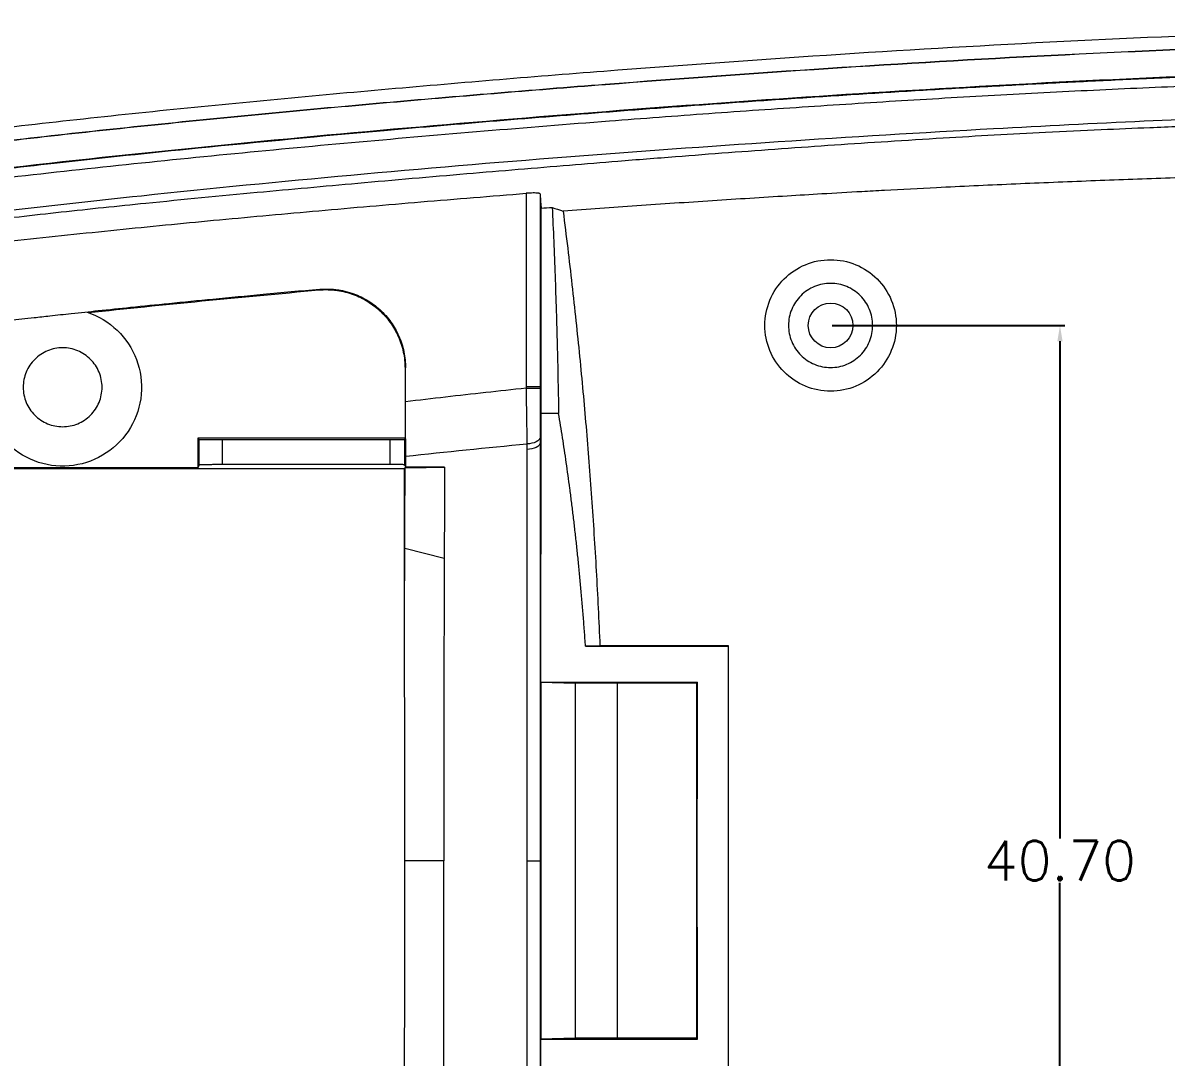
# Model space of a CAD drawing. Header units: inches. Extents: x 1474 to 3696, y 573 to 1061.
# Drawn here: x 2743.56 to 2787.03, y 870.39 to 909.71 of the extents above; entities that cross this region are included whole.
import ezdxf

# ---------------------------------------------------------------- set-up
doc = ezdxf.new("R2010")
doc.units = ezdxf.units.IN
doc.styles.get("Standard").update_dxf_attribs({"font": 'txt', "bigfont": 'gbcbig.shx'})
doc.dimstyles.new('2', dxfattribs={"dimtxt": 1.5, "dimasz": 0.6, "dimexe": 0.18, "dimexo": 0.0625, "dimgap": 0.09, "dimtad": 0, "dimtih": 1, "dimtoh": 1, "dimzin": 0, "dimdsep": 46, "dimtxsty": 'Standard', "dimcen": 0, "dimadec": 0, "dimazin": 2, "dimtfac": 1, "dimtofl": 0, "dimtmove": 0, "dimatfit": 3, "dimfxl": 0, "dimtolj": 1, "dimtzin": 0, "dimarcsym": 0})

# ---------------------------------------------------------------- blocks, each defined once
blk = doc.blocks.new('*D212')
at = {"color": 0, "lineweight": -2, "transparency": 16777216}
for p, q in [((2774.337, 898.204), (2783.177, 898.204)), ((2782.997, 897.604), (2782.997, 878.694)), ((2782.997, 858.104), (2782.997, 877.014)), ((2774.337, 857.504), (2783.177, 857.504))]:
    blk.add_line(p, q, dxfattribs=at)
at = {"color": 0, "transparency": 16777216}
for points in [[(2782.897, 897.604), (2783.097, 897.604), (2782.997, 898.204)], [(2782.897, 858.104), (2783.097, 858.104), (2782.997, 857.504)]]:
    blk.add_solid(points, dxfattribs=at)
at = {"layer": 'Defpoints', "color": 0, "transparency": 16777216}
for p in [(2774.275, 898.204), (2774.275, 857.504), (2782.997, 857.504)]:
    blk.add_point(p, dxfattribs=at)
at = {"color": 0, "transparency": 16777216, "insert": (2782.997, 877.854), "char_height": 1.5, "attachment_point": 5}
blk.add_mtext('\\A1;40.70', dxfattribs=at)

msp = doc.modelspace()

# ---------------------------------------------------------------- linework, layer by layer
at = {"color": 7, "linetype": 'Continuous', "lineweight": 15}
for p, q in [((2762.697, 903.228), (2762.697, 895.874)), ((2763.23, 903.205), (2763.23, 895.874)), ((2763.268, 895.874), (2763.268, 902.663)), ((2754.823, 899.553), (2754.844, 899.575)), ((2758.114, 896.589), (2758.094, 896.567)), ((2758.094, 896.567), (2758.094, 893.916)), ((2758.114, 895.299), (2758.114, 896.589)), ((2762.697, 895.874), (2762.697, 895.819)), ((2763.23, 895.874), (2762.697, 895.874)), ((2763.23, 895.874), (2763.23, 895.818)), ((2763.268, 895.874), (2763.23, 895.874)), ((2763.935, 894.854), (2763.267, 894.854)), ((2750.267, 893.862), (2750.215, 893.914)), ((2750.215, 893.914), (2750.215, 892.793)), ((2750.267, 892.897), (2750.267, 893.862)), ((2751.157, 892.913), (2751.157, 893.854)), ((2757.531, 892.916), (2757.531, 893.854)), ((2758.119, 893.898), (2758.08, 893.859)), ((2758.08, 893.859), (2758.08, 892.906)), ((2758.094, 893.916), (2758.112, 893.898)), ((2763.268, 893.749), (2763.23, 893.749)), ((2750.267, 892.897), (2750.215, 892.793)), ((2758.097, 892.799), (2758.075, 892.754)), ((2758.075, 886.54), (2758.075, 892.754)), ((2759.599, 892.817), (2758.121, 892.819)), ((2758.085, 889.739), (2759.585, 889.36)), ((2765.504, 886.021), (2764.958, 886.004)), ((2764.958, 886.004), (2770.375, 886.004)), ((2770.375, 886.004), (2770.39, 886.019)), ((2763.257, 884.639), (2764.559, 884.607)), ((2763.263, 884.641), (2763.26, 884.639)), ((2763.263, 884.641), (2763.262, 884.643)), ((2763.262, 884.643), (2769.213, 884.643)), ((2769.213, 884.643), (2769.175, 884.604)), ((2766.175, 884.607), (2764.559, 884.607)), ((2764.559, 884.607), (2764.559, 871.101)), ((2766.175, 871.101), (2766.175, 884.607)), ((2769.175, 884.604), (2766.175, 884.604)), ((2769.175, 884.604), (2769.175, 871.104)), ((2759.564, 877.854), (2758.086, 877.854)), ((2762.73, 877.854), (2763.229, 877.854)), ((2763.229, 877.854), (2763.262, 877.854)), ((2770.387, 877.854), (2770.375, 877.854)), ((2764.559, 871.101), (2763.257, 871.07)), ((2763.26, 871.07), (2763.263, 871.067)), ((2763.262, 871.066), (2763.263, 871.067)), ((2763.262, 871.066), (2769.213, 871.066)), ((2766.175, 871.101), (2764.559, 871.101)), ((2769.175, 871.104), (2766.175, 871.104)), ((2769.213, 871.066), (2769.175, 871.104))]:
    msp.add_line(p, q, dxfattribs=at)
at = {"color": 7, "linetype": 'Continuous', "lineweight": 15, "flags": 128}
for points in [[(2763.23, 903.205), (2763.249, 902.934), (2763.268, 902.663)], [(2762.697, 895.819), (2762.798, 895.819), (2762.897, 895.819), (2762.989, 895.818), (2763.07, 895.818), (2763.137, 895.818), (2763.187, 895.818), (2763.218, 895.818), (2763.23, 895.818)], [(2763.23, 893.961), (2763.22, 893.91), (2763.19, 893.862), (2763.144, 893.817), (2763.082, 893.778), (2763.006, 893.746), (2762.92, 893.722), (2762.827, 893.707), (2762.73, 893.702)], [(2763.23, 893.749), (2763.22, 893.699), (2763.19, 893.651), (2763.144, 893.607), (2763.082, 893.568), (2763.006, 893.536), (2762.92, 893.513), (2762.827, 893.498), (2762.73, 893.493)]]:
    msp.add_lwpolyline(points, dxfattribs=at)
at = {"color": 7, "linetype": 'Continuous', "lineweight": 15}
msp.add_circle((2774.275, 898.204), 0.85, dxfattribs=at)
for points, knots in [([(2833.728, 909.345), (2830.888, 909.47), (2828.048, 909.548), (2822.367, 909.653), (2819.527, 909.68), (2813.845, 909.708), (2811.003, 909.708), (2805.319, 909.671), (2802.475, 909.634), (2793.944, 909.458), (2788.272, 909.26), (2776.949, 908.68), (2771.297, 908.303), (2762.836, 907.646), (2760.018, 907.411), (2754.388, 906.91), (2751.575, 906.646), (2745.959, 906.07), (2743.159, 905.758), (2737.576, 905.077), (2734.793, 904.707), (2729.24, 903.918), (2726.469, 903.5), (2720.927, 902.641), (2718.156, 902.202), (2712.62, 901.308), (2709.854, 900.856), (2704.344, 899.88), (2701.599, 899.355), (2698.872, 898.754)], [0, 0, 0, 0, 0.0625, 0.0625, 0.125, 0.125, 0.1875, 0.1875, 0.25, 0.25, 0.375, 0.375, 0.5, 0.5, 0.5625, 0.5625, 0.625, 0.625, 0.6875, 0.6875, 0.75, 0.75, 0.8125, 0.8125, 0.875, 0.875, 0.9375, 0.9375, 1, 1, 1, 1]), ([(2698.978, 898.276), (2701.696, 898.875), (2704.438, 899.4), (2709.945, 900.374), (2712.709, 900.828), (2718.244, 901.721), (2721.014, 902.16), (2726.555, 903.019), (2729.326, 903.436), (2734.878, 904.224), (2737.659, 904.593), (2743.238, 905.275), (2746.035, 905.584), (2751.64, 906.159), (2754.448, 906.425), (2760.073, 906.924), (2762.889, 907.159), (2771.349, 907.816), (2777.003, 908.193), (2788.327, 908.772), (2793.997, 908.97), (2802.508, 909.144), (2805.346, 909.182), (2811.021, 909.218), (2813.858, 909.218), (2819.531, 909.191), (2822.367, 909.164), (2828.038, 909.059), (2830.873, 908.98), (2833.706, 908.856)], [0, 0, 0, 0, 0.0625, 0.0625, 0.125, 0.125, 0.1875, 0.1875, 0.25, 0.25, 0.3125, 0.3125, 0.375, 0.375, 0.4375, 0.4375, 0.5, 0.5, 0.625, 0.625, 0.75, 0.75, 0.8125, 0.8125, 0.875, 0.875, 0.9375, 0.9375, 1, 1, 1, 1]), ([(2698.98, 898.265), (2701.698, 898.865), (2704.44, 899.389), (2709.947, 900.364), (2712.712, 900.818), (2718.247, 901.71), (2721.017, 902.15), (2726.557, 903.008), (2729.328, 903.426), (2734.88, 904.214), (2737.661, 904.583), (2743.24, 905.265), (2746.037, 905.573), (2751.641, 906.149), (2754.45, 906.415), (2760.074, 906.914), (2762.891, 907.149), (2771.351, 907.806), (2777.004, 908.182), (2788.328, 908.761), (2793.998, 908.959), (2802.509, 909.134), (2805.347, 909.172), (2811.021, 909.208), (2813.858, 909.207), (2819.531, 909.18), (2822.367, 909.153), (2828.038, 909.048), (2830.873, 908.97), (2833.706, 908.845)], [0, 0, 0, 0, 0.0625, 0.0625, 0.125, 0.125, 0.1875, 0.1875, 0.25, 0.25, 0.3125, 0.3125, 0.375, 0.375, 0.4375, 0.4375, 0.5, 0.5, 0.625, 0.625, 0.75, 0.75, 0.8125, 0.8125, 0.875, 0.875, 0.9375, 0.9375, 1, 1, 1, 1]), ([(2700.373, 897.534), (2702.981, 898.085), (2705.609, 898.575), (2710.882, 899.492), (2713.528, 899.921), (2718.824, 900.771), (2721.474, 901.193), (2726.775, 902.013), (2729.425, 902.412), (2734.736, 903.166), (2737.398, 903.522), (2742.733, 904.179), (2745.407, 904.478), (2750.766, 905.036), (2753.452, 905.294), (2758.831, 905.781), (2761.524, 906.009), (2769.614, 906.654), (2775.02, 907.027), (2783.141, 907.476), (2785.85, 907.606), (2791.271, 907.823), (2793.983, 907.911), (2799.411, 908.051), (2802.125, 908.101), (2807.553, 908.164), (2810.267, 908.178), (2815.694, 908.177), (2818.407, 908.163), (2823.832, 908.104), (2826.545, 908.058), (2829.257, 907.979)], [0, 0, 0, 0, 0.0625, 0.0625, 0.125, 0.125, 0.1875, 0.1875, 0.25, 0.25, 0.3125, 0.3125, 0.375, 0.375, 0.4375, 0.4375, 0.5, 0.5, 0.625, 0.625, 0.6875, 0.6875, 0.75, 0.75, 0.8125, 0.8125, 0.875, 0.875, 0.9375, 0.9375, 1, 1, 1, 1]), ([(2700.377, 897.512), (2700.779, 897.596), (2701.598, 897.767), (2702.856, 898.018), (2704.168, 898.272), (2705.533, 898.527), (2706.952, 898.784), (2708.425, 899.043), (2709.951, 899.304), (2711.529, 899.568), (2713.158, 899.836), (2714.836, 900.109), (2716.564, 900.386), (2718.339, 900.67), (2720.161, 900.96), (2723.172, 901.434), (2726.755, 901.988), (2730.278, 902.509), (2732.923, 902.887), (2735.127, 903.191), (2737.82, 903.547), (2740.971, 903.944), (2745.208, 904.435), (2750.75, 905.018), (2757.785, 905.676), (2763.748, 906.171), (2768.12, 906.504), (2770.422, 906.671), (2772.787, 906.835), (2775.2, 906.994), (2777.644, 907.145), (2780.093, 907.287), (2782.527, 907.418), (2784.935, 907.537), (2787.334, 907.644), (2789.774, 907.742), (2792.319, 907.832), (2794.998, 907.915), (2797.787, 907.988), (2800.647, 908.049), (2803.557, 908.097), (2806.524, 908.13), (2809.555, 908.151), (2812.658, 908.158), (2815.835, 908.152), (2819.087, 908.133), (2822.412, 908.099), (2825.81, 908.047), (2828.1, 907.987), (2829.256, 907.958)], [0, 0, 0, 0, 0.009613, 0.019627, 0.030044, 0.040868, 0.052103, 0.063747, 0.075795, 0.088241, 0.101077, 0.114297, 0.127893, 0.141857, 0.156186, 0.170875, 0.212899, 0.240686, 0.25391, 0.27517, 0.292502, 0.317147, 0.349056, 0.391575, 0.446448, 0.512676, 0.529908, 0.547698, 0.565962, 0.584605, 0.603496, 0.622432, 0.641181, 0.659681, 0.678008, 0.696511, 0.715936, 0.736676, 0.758242, 0.780199, 0.802523, 0.825263, 0.848514, 0.872331, 0.896727, 0.9217, 0.947242, 0.973342, 1, 1, 1, 1]), ([(2700.383, 897.169), (2700.794, 897.255), (2701.614, 897.426), (2702.847, 897.672), (2704.081, 897.911), (2705.189, 898.117), (2706.547, 898.366), (2708.524, 898.718), (2711.811, 899.274), (2716.43, 900.021), (2721.306, 900.798), (2725.873, 901.506), (2729.737, 902.087), (2733.614, 902.641), (2737.764, 903.198), (2742.191, 903.747), (2746.898, 904.27), (2751.62, 904.75), (2756.356, 905.192), (2761.104, 905.603), (2765.537, 905.961), (2769.647, 906.269), (2773.43, 906.531), (2777.206, 906.772), (2780.975, 906.989), (2784.738, 907.18), (2788.494, 907.345), (2792.244, 907.482), (2795.986, 907.594), (2799.721, 907.683), (2803.448, 907.747), (2807.165, 907.787), (2810.872, 907.806), (2814.569, 907.807), (2818.256, 907.79), (2821.933, 907.755), (2825.599, 907.702), (2828.04, 907.639), (2829.259, 907.608)], [0, 0, 0, 0, 0.0098271, 0.0196431, 0.0294479, 0.0392415, 0.046002, 0.0617342, 0.0861411, 0.1238053, 0.1708362, 0.2011624, 0.2315349, 0.2619545, 0.2924223, 0.3290437, 0.3656982, 0.4023859, 0.4391059, 0.4758572, 0.5126392, 0.5418757, 0.5710403, 0.6001328, 0.629153, 0.6581011, 0.6869805, 0.7157921, 0.7445365, 0.7732125, 0.8018203, 0.8303548, 0.8588146, 0.8871997, 0.9155096, 0.9437449, 0.9719084, 1, 1, 1, 1]), ([(2700.268, 895.917), (2700.8, 896.018), (2701.862, 896.22), (2703.457, 896.519), (2705.048, 896.813), (2706.636, 897.102), (2708.222, 897.387), (2709.804, 897.666), (2711.383, 897.942), (2712.958, 898.212), (2714.53, 898.478), (2716.93, 898.877), (2720.143, 899.397), (2724.153, 900.023), (2728.109, 900.615), (2732.478, 901.242), (2737.31, 901.889), (2742.656, 902.543), (2748.901, 903.239), (2756.098, 903.948), (2764.172, 904.628), (2772.323, 905.212), (2779.65, 905.655), (2786.101, 905.984), (2791.531, 906.214), (2796.383, 906.372), (2800.814, 906.47), (2804.852, 906.523), (2808.96, 906.546), (2812.975, 906.542), (2817.093, 906.516), (2821.032, 906.474), (2825.172, 906.418), (2827.89, 906.376), (2829.387, 906.353)], [0, 0, 0, 0, 0.012673, 0.025309, 0.037907, 0.050465, 0.062982, 0.075461, 0.087901, 0.100305, 0.112672, 0.125003, 0.156913, 0.188375, 0.219401, 0.250004, 0.291074, 0.332746, 0.375002, 0.43668, 0.499994, 0.56203, 0.624993, 0.668958, 0.71063, 0.74999, 0.780556, 0.81248, 0.8428, 0.874975, 0.904789, 0.937487, 0.965557, 1, 1, 1, 1]), ([(2829.32, 906.055), (2829.161, 906.063), (2828.842, 906.08), (2828.358, 906.103), (2827.867, 906.125), (2827.368, 906.145), (2826.862, 906.165), (2826.348, 906.182), (2825.827, 906.199), (2824.832, 906.228), (2823.306, 906.261), (2821.329, 906.287), (2819.266, 906.299), (2817.229, 906.3), (2815.137, 906.293), (2813.031, 906.281), (2810.993, 906.266), (2808.276, 906.238), (2804.897, 906.193), (2800.821, 906.12), (2797.477, 906.049), (2794.809, 905.986), (2792.77, 905.932), (2790.679, 905.87), (2788.579, 905.801), (2786.542, 905.724), (2784.478, 905.636), (2782.505, 905.543), (2780.501, 905.437), (2778.5, 905.321), (2775.801, 905.152), (2773.08, 904.966), (2770.391, 904.768), (2768.317, 904.609), (2766.303, 904.45), (2763.66, 904.235), (2760.363, 903.959), (2756.404, 903.614), (2752.336, 903.243), (2749.114, 902.933), (2746.629, 902.679), (2745.021, 902.507), (2743.417, 902.328), (2741.818, 902.143), (2739.38, 901.849), (2736.191, 901.439), (2732.884, 900.973), (2730.287, 900.589), (2727.648, 900.189), (2724.35, 899.676), (2721.019, 899.149), (2718.367, 898.732), (2716.373, 898.421), (2714.4, 898.115), (2712.398, 897.805), (2710.398, 897.489), (2708.376, 897.158), (2706.391, 896.812), (2704.738, 896.501), (2703.45, 896.244), (2702.474, 896.039), (2701.536, 895.834), (2700.931, 895.693), (2700.632, 895.624)], [0, 0, 0, 0, 0.003754, 0.007552, 0.011394, 0.015283, 0.019219, 0.023204, 0.027238, 0.031324, 0.046273, 0.062508, 0.07689, 0.093778, 0.109441, 0.125102, 0.14231, 0.15641, 0.187717, 0.220164, 0.250325, 0.264772, 0.281642, 0.297304, 0.312963, 0.330042, 0.344266, 0.360552, 0.375548, 0.390535, 0.406796, 0.438007, 0.453605, 0.469201, 0.486171, 0.500388, 0.530647, 0.562763, 0.59233, 0.625138, 0.637643, 0.650132, 0.662608, 0.675065, 0.687496, 0.719693, 0.749929, 0.765562, 0.781198, 0.812467, 0.843715, 0.859943, 0.874941, 0.890555, 0.906173, 0.92179, 0.937402, 0.953646, 0.968676, 0.976846, 0.98478, 0.992493, 1, 1, 1, 1]), ([(2809.569, 904.152), (2809.124, 904.152), (2808.178, 904.153), (2806.757, 904.151), (2805.308, 904.144), (2804.07, 904.137), (2802.977, 904.13), (2801.895, 904.119), (2800.291, 904.102), (2797.119, 904.057), (2793.464, 903.985), (2789.673, 903.885), (2786.83, 903.796), (2783.988, 903.692), (2781.146, 903.574), (2778.591, 903.453), (2776.697, 903.357), (2775.244, 903.276), (2774.011, 903.207), (2772.117, 903.093), (2769.769, 902.944), (2766.929, 902.753), (2765.037, 902.614), (2764.105, 902.546)], [0, 0, 0, 0, 0.029355, 0.062515, 0.093784, 0.125024, 0.144222, 0.165846, 0.196461, 0.250038, 0.375048, 0.437553, 0.500058, 0.562558, 0.625046, 0.687521, 0.731094, 0.749989, 0.783373, 0.812462, 0.87495, 0.938358, 1, 1, 1, 1]), ([(2701.936, 895.221), (2702.315, 895.297), (2703.049, 895.444), (2704.116, 895.649), (2705.111, 895.836), (2706.031, 896.004), (2706.871, 896.155), (2707.631, 896.288), (2708.306, 896.406), (2708.896, 896.507), (2710.606, 896.797), (2713.285, 897.234), (2717.076, 897.834), (2720.765, 898.405), (2724.553, 898.978), (2728.331, 899.531), (2732.129, 900.062), (2735.933, 900.564), (2739.762, 901.035), (2743.577, 901.469), (2747.345, 901.866), (2751.077, 902.229), (2754.851, 902.573), (2758.734, 902.909), (2761.364, 903.121), (2762.697, 903.228)], [0, 0, 0, 0, 0.019053, 0.0369276, 0.0535681, 0.0689243, 0.0829505, 0.0956061, 0.1068551, 0.1166667, 0.1250142, 0.192115, 0.2499755, 0.3132138, 0.3749675, 0.4374722, 0.4999741, 0.5624711, 0.6249678, 0.6884599, 0.7499679, 0.8099173, 0.8714387, 0.9348089, 1, 1, 1, 1]), ([(2763.23, 903.205), (2763.228, 903.208), (2763.226, 903.213), (2763.209, 903.221), (2763.185, 903.227), (2763.152, 903.232), (2763.114, 903.236), (2763.055, 903.239), (2762.964, 903.241), (2762.834, 903.237), (2762.743, 903.231), (2762.697, 903.228)], [0, 0, 0, 0, 0.090749, 0.178566, 0.263466, 0.345466, 0.424586, 0.500847, 0.664391, 0.8307, 1, 1, 1, 1]), ([(2763.689, 902.692), (2763.709, 902.263), (2763.749, 901.398), (2763.8, 900.092), (2763.85, 898.586), (2763.897, 896.838), (2763.922, 895.532), (2763.935, 894.854)], [0, 0, 0, 0, 0.1645, 0.331164, 0.499999, 0.740861, 1, 1, 1, 1]), ([(2764.105, 902.546), (2764.163, 902.078), (2764.28, 901.148), (2764.442, 899.759), (2764.593, 898.385), (2764.732, 897.028), (2764.86, 895.689), (2764.978, 894.354), (2765.087, 893.01), (2765.188, 891.646), (2765.281, 890.265), (2765.365, 888.867), (2765.441, 887.451), (2765.483, 886.499), (2765.504, 886.021)], [0, 0, 0, 0, 0.086171, 0.171445, 0.255618, 0.338503, 0.42001, 0.50022, 0.581716, 0.663917, 0.746832, 0.830464, 0.914836, 1, 1, 1, 1]), ([(2774.275, 895.704), (2773.948, 895.704), (2773.621, 895.769), (2773.016, 896.02), (2772.739, 896.205), (2772.276, 896.668), (2772.09, 896.945), (2771.84, 897.55), (2771.775, 897.877), (2771.775, 898.532), (2771.84, 898.859), (2772.09, 899.463), (2772.276, 899.741), (2772.739, 900.204), (2773.016, 900.389), (2773.621, 900.639), (2773.948, 900.704), (2774.275, 900.704)], [0, 0, 0, 0, 0.125, 0.125, 0.25, 0.25, 0.375, 0.375, 0.5, 0.5, 0.625, 0.625, 0.75, 0.75, 0.875, 0.875, 1, 1, 1, 1]), ([(2774.275, 900.704), (2774.602, 900.704), (2774.929, 900.639), (2775.534, 900.389), (2775.811, 900.204), (2776.274, 899.741), (2776.459, 899.463), (2776.71, 898.859), (2776.775, 898.532), (2776.775, 897.877), (2776.71, 897.55), (2776.459, 896.945), (2776.274, 896.668), (2775.811, 896.205), (2775.534, 896.02), (2774.929, 895.769), (2774.602, 895.704), (2774.275, 895.704)], [0, 0, 0, 0, 0.125, 0.125, 0.25, 0.25, 0.375, 0.375, 0.5, 0.5, 0.625, 0.625, 0.75, 0.75, 0.875, 0.875, 1, 1, 1, 1]), ([(2754.844, 899.575), (2754.128, 899.509), (2752.777, 899.386), (2750.867, 899.203), (2749.188, 899.038), (2747.734, 898.891), (2746.498, 898.762), (2745.475, 898.653), (2744.662, 898.565), (2742.35, 898.311), (2738.539, 897.864), (2733.137, 897.158), (2727.778, 896.398), (2723.35, 895.736), (2719.767, 895.185), (2716.768, 894.713), (2714.032, 894.271), (2712.249, 893.974), (2711.671, 893.879)], [0, 0, 0, 0, 0.049353, 0.093247, 0.131851, 0.165312, 0.193758, 0.217299, 0.236027, 0.250014, 0.377227, 0.500003, 0.624999, 0.749995, 0.808544, 0.874992, 0.959543, 1, 1, 1, 1]), ([(2754.823, 899.553), (2754.875, 899.557), (2754.978, 899.565), (2755.134, 899.566), (2755.29, 899.56), (2755.496, 899.541), (2755.753, 899.498), (2756.152, 899.386), (2756.627, 899.171), (2757.13, 898.798), (2757.548, 898.332), (2757.806, 897.878), (2757.955, 897.489), (2758.034, 897.187), (2758.085, 896.879), (2758.091, 896.671), (2758.094, 896.567)], [0, 0, 0, 0, 0.031242, 0.062483, 0.093807, 0.125297, 0.18782, 0.250282, 0.375337, 0.500151, 0.624979, 0.750003, 0.812332, 0.874901, 0.937599, 1, 1, 1, 1]), ([(2754.844, 899.575), (2754.899, 899.579), (2755.012, 899.587), (2755.182, 899.588), (2755.357, 899.579), (2755.534, 899.56), (2755.712, 899.529), (2755.892, 899.487), (2756.205, 899.393), (2756.643, 899.194), (2757.151, 898.821), (2757.57, 898.35), (2757.828, 897.896), (2757.975, 897.511), (2758.055, 897.208), (2758.105, 896.9), (2758.111, 896.692), (2758.114, 896.589)], [0, 0, 0, 0, 0.033596, 0.067961, 0.103066, 0.138874, 0.175343, 0.212422, 0.250056, 0.372848, 0.499861, 0.627841, 0.749698, 0.812412, 0.875314, 0.93798, 1, 1, 1, 1]), ([(2775.875, 898.204), (2775.875, 898.414), (2775.833, 898.623), (2775.673, 899.01), (2775.554, 899.188), (2775.258, 899.484), (2775.081, 899.602), (2774.694, 899.763), (2774.484, 899.804), (2774.066, 899.804), (2773.856, 899.763), (2773.469, 899.602), (2773.292, 899.484), (2772.995, 899.188), (2772.877, 899.01), (2772.717, 898.623), (2772.675, 898.414), (2772.675, 898.204)], [0, 0, 0, 0, 0.125, 0.125, 0.25, 0.25, 0.375, 0.375, 0.5, 0.5, 0.625, 0.625, 0.75, 0.75, 0.875, 0.875, 1, 1, 1, 1]), ([(2746.011, 898.705), (2746.436, 898.565), (2746.83, 898.329), (2747.475, 897.709), (2747.728, 897.325), (2748.041, 896.487), (2748.103, 896.032), (2748.023, 895.141), (2747.882, 894.704), (2747.424, 893.935), (2747.107, 893.603), (2746.362, 893.108), (2745.933, 892.945), (2745.046, 892.821), (2744.589, 892.86), (2743.736, 893.133), (2743.341, 893.366), (2743.016, 893.673)], [0, 0, 0, 0, 0.125, 0.125, 0.25, 0.25, 0.375, 0.375, 0.5, 0.5, 0.625, 0.625, 0.75, 0.75, 0.875, 0.875, 1, 1, 1, 1]), ([(2772.675, 898.204), (2772.675, 897.995), (2772.717, 897.786), (2772.877, 897.399), (2772.995, 897.221), (2773.292, 896.925), (2773.469, 896.806), (2773.856, 896.646), (2774.066, 896.604), (2774.484, 896.604), (2774.694, 896.646), (2775.081, 896.806), (2775.258, 896.925), (2775.554, 897.221), (2775.673, 897.399), (2775.833, 897.786), (2775.875, 897.995), (2775.875, 898.204)], [0, 0, 0, 0, 0.125, 0.125, 0.25, 0.25, 0.375, 0.375, 0.5, 0.5, 0.625, 0.625, 0.75, 0.75, 0.875, 0.875, 1, 1, 1, 1]), ([(2745.075, 897.354), (2744.879, 897.354), (2744.682, 897.315), (2744.32, 897.165), (2744.153, 897.054), (2743.875, 896.776), (2743.764, 896.61), (2743.614, 896.247), (2743.575, 896.051), (2743.575, 895.658), (2743.614, 895.462), (2743.764, 895.099), (2743.875, 894.933), (2744.153, 894.655), (2744.32, 894.544), (2744.682, 894.393), (2744.879, 894.354), (2745.075, 894.354)], [0, 0, 0, 0, 0.125, 0.125, 0.25, 0.25, 0.375, 0.375, 0.5, 0.5, 0.625, 0.625, 0.75, 0.75, 0.875, 0.875, 1, 1, 1, 1]), ([(2745.075, 894.354), (2745.271, 894.354), (2745.468, 894.393), (2745.83, 894.544), (2745.997, 894.655), (2746.274, 894.933), (2746.386, 895.099), (2746.536, 895.462), (2746.575, 895.658), (2746.575, 896.051), (2746.536, 896.247), (2746.386, 896.61), (2746.274, 896.776), (2745.997, 897.054), (2745.83, 897.165), (2745.468, 897.315), (2745.271, 897.354), (2745.075, 897.354)], [0, 0, 0, 0, 0.125, 0.125, 0.25, 0.25, 0.375, 0.375, 0.5, 0.5, 0.625, 0.625, 0.75, 0.75, 0.875, 0.875, 1, 1, 1, 1]), ([(2762.697, 895.819), (2762.185, 895.763), (2761.163, 895.653), (2759.635, 895.48), (2758.62, 895.359), (2758.114, 895.299)], [0, 0, 0, 0, 0.335067, 0.6684, 1, 1, 1, 1]), ([(2763.23, 895.818), (2763.23, 895.754), (2763.23, 895.626), (2763.23, 895.434), (2763.23, 895.244), (2763.23, 895.053), (2763.23, 894.864), (2763.23, 894.676), (2763.23, 894.491), (2763.23, 894.31), (2763.23, 894.132), (2763.23, 894.018), (2763.23, 893.961)], [0, 0, 0, 0, 0.098491, 0.196714, 0.295144, 0.394246, 0.494162, 0.59466, 0.695503, 0.796501, 0.897843, 1, 1, 1, 1]), ([(2758.112, 893.898), (2758.112, 893.963), (2758.113, 894.092), (2758.113, 894.289), (2758.114, 894.488), (2758.114, 894.688), (2758.114, 894.89), (2758.114, 895.094), (2758.114, 895.23), (2758.114, 895.299)], [0, 0, 0, 0, 0.1439944, 0.2870081, 0.429399, 0.5715297, 0.7137649, 0.8564682, 1, 1, 1, 1]), ([(2763.268, 893.749), (2763.268, 893.928), (2763.268, 894.298), (2763.267, 894.665), (2763.267, 894.854)], [0, 0, 0, 0, 0.483136, 1, 1, 1, 1]), ([(2764.958, 886.004), (2764.944, 886.202), (2764.916, 886.596), (2764.87, 887.18), (2764.822, 887.754), (2764.772, 888.317), (2764.72, 888.872), (2764.665, 889.417), (2764.608, 889.953), (2764.55, 890.48), (2764.489, 890.998), (2764.426, 891.508), (2764.361, 892.009), (2764.295, 892.502), (2764.227, 892.988), (2764.156, 893.465), (2764.085, 893.935), (2764.011, 894.398), (2763.961, 894.703), (2763.935, 894.854)], [0, 0, 0, 0, 0.064267, 0.127702, 0.190342, 0.252224, 0.313377, 0.373831, 0.433611, 0.492744, 0.551253, 0.609164, 0.666505, 0.723303, 0.779585, 0.835374, 0.890692, 0.945562, 1, 1, 1, 1]), ([(2758.094, 893.916), (2757.225, 893.916), (2755.479, 893.915), (2752.853, 893.915), (2751.096, 893.914), (2750.215, 893.914)], [0, 0, 0, 0, 0.331027, 0.664364, 1, 1, 1, 1]), ([(2751.157, 893.854), (2751.125, 893.854), (2751.06, 893.854), (2750.963, 893.855), (2750.864, 893.855), (2750.766, 893.855), (2750.67, 893.856), (2750.579, 893.856), (2750.494, 893.857), (2750.419, 893.858), (2750.356, 893.859), (2750.307, 893.86), (2750.275, 893.861), (2750.27, 893.862), (2750.267, 893.862)], [0, 0, 0, 0, 0.066421, 0.135919, 0.208492, 0.28414, 0.362864, 0.444662, 0.529535, 0.617482, 0.708502, 0.802595, 0.899762, 1, 1, 1, 1]), ([(2758.08, 893.859), (2758.079, 893.859), (2758.076, 893.859), (2758.062, 893.858), (2758.042, 893.857), (2758.018, 893.857), (2757.992, 893.857), (2757.965, 893.856), (2757.939, 893.856), (2757.877, 893.855), (2757.761, 893.855), (2757.622, 893.854), (2757.547, 893.854), (2757.531, 893.854)], [0, 0, 0, 0, 0.0851945, 0.1639544, 0.2362774, 0.3021614, 0.3616047, 0.4146055, 0.4611623, 0.5012738, 0.7276477, 0.9409903, 1, 1, 1, 1]), ([(2758.121, 893.234), (2758.121, 893.287), (2758.12, 893.394), (2758.12, 893.559), (2758.119, 893.726), (2758.119, 893.841), (2758.119, 893.898)], [0, 0, 0, 0, 0.2508851, 0.5008454, 0.7503823, 1, 1, 1, 1]), ([(2763.23, 893.749), (2763.23, 893.595), (2763.23, 893.288), (2763.23, 892.823), (2763.23, 892.356), (2763.23, 891.886), (2763.23, 891.414), (2763.23, 890.94), (2763.23, 890.464), (2763.23, 889.987), (2763.23, 889.05), (2763.23, 887.64), (2763.23, 886.045), (2763.229, 884.757), (2763.229, 883.781), (2763.229, 882.799), (2763.229, 881.814), (2763.229, 880.826), (2763.229, 879.836), (2763.229, 878.845), (2763.229, 878.185), (2763.229, 877.854)], [0, 0, 0, 0, 0.032133, 0.06414, 0.096019, 0.127768, 0.159385, 0.190868, 0.222215, 0.253423, 0.284491, 0.404627, 0.523421, 0.583253, 0.64301, 0.702693, 0.762302, 0.821837, 0.881299, 0.940686, 1, 1, 1, 1]), ([(2763.262, 884.643), (2763.262, 884.838), (2763.262, 885.228), (2763.262, 885.812), (2763.262, 886.395), (2763.263, 886.978), (2763.263, 887.56), (2763.263, 888.14), (2763.263, 888.719), (2763.264, 889.478), (2763.265, 890.418), (2763.266, 891.534), (2763.267, 892.648), (2763.267, 893.381), (2763.268, 893.749)], [0, 0, 0, 0, 0.06193, 0.124047, 0.186338, 0.248793, 0.3114, 0.374146, 0.437021, 0.500009, 0.622948, 0.747379, 0.873127, 1, 1, 1, 1]), ([(2762.73, 893.493), (2762.73, 891.148), (2762.73, 888.609), (2762.73, 883.332), (2762.729, 880.593), (2762.73, 877.854)], [0, 0, 0, 0, 0.5, 0.5, 1, 1, 1, 1]), ([(2751.157, 892.913), (2751.127, 892.913), (2751.067, 892.913), (2750.979, 892.912), (2750.894, 892.912), (2750.784, 892.911), (2750.655, 892.91), (2750.521, 892.908), (2750.412, 892.906), (2750.331, 892.903), (2750.278, 892.9), (2750.271, 892.898), (2750.267, 892.897)], [0, 0, 0, 0, 0.0628308, 0.1250913, 0.187302, 0.2499848, 0.375073, 0.4997388, 0.6248857, 0.7495123, 0.8747553, 1, 1, 1, 1]), ([(2757.531, 892.916), (2756.822, 892.915), (2755.405, 892.915), (2753.281, 892.914), (2751.865, 892.913), (2751.157, 892.913)], [0, 0, 0, 0, 0.333319, 0.666651, 1, 1, 1, 1]), ([(2758.08, 892.906), (2758.079, 892.907), (2758.076, 892.908), (2758.061, 892.909), (2758.033, 892.91), (2757.987, 892.912), (2757.916, 892.913), (2757.832, 892.914), (2757.737, 892.915), (2757.635, 892.916), (2757.566, 892.916), (2757.531, 892.916)], [0, 0, 0, 0, 0.0843338, 0.1671414, 0.2500097, 0.3750795, 0.4999519, 0.62484, 0.7499149, 0.8748552, 1, 1, 1, 1]), ([(2758.121, 892.819), (2758.115, 892.831), (2758.103, 892.86), (2758.088, 892.889), (2758.08, 892.906)], [0, 0, 0, 0, 0.416736, 1, 1, 1, 1]), ([(2758.123, 892.819), (2758.123, 892.888), (2758.122, 893.027), (2758.122, 893.165), (2758.121, 893.234)], [0, 0, 0, 0, 0.498624, 1, 1, 1, 1]), ([(2758.075, 892.754), (2749.716, 892.754), (2741.369, 892.754), (2728.864, 892.754), (2724.697, 892.754), (2716.375, 892.754), (2712.218, 892.754), (2708.075, 892.754)], [0, 0, 0, 0, 0.5, 0.5, 0.75, 0.75, 1, 1, 1, 1]), ([(2750.215, 892.793), (2749.423, 892.793), (2747.833, 892.793), (2745.438, 892.793), (2743.836, 892.793), (2743.032, 892.793)], [0, 0, 0, 0, 0.33075, 0.664083, 1, 1, 1, 1]), ([(2758.085, 889.739), (2758.085, 889.912), (2758.087, 890.259), (2758.089, 890.773), (2758.091, 891.285), (2758.093, 891.793), (2758.095, 892.299), (2758.097, 892.632), (2758.097, 892.799)], [0, 0, 0, 0, 0.165835, 0.33193, 0.49834, 0.665119, 0.832321, 1, 1, 1, 1]), ([(2758.097, 892.799), (2758.362, 892.802), (2758.864, 892.808), (2759.364, 892.814), (2759.599, 892.817)], [0, 0, 0, 0, 0.528449, 1, 1, 1, 1]), ([(2758.075, 886.54), (2758.075, 886.72), (2758.076, 887.082), (2758.078, 887.62), (2758.079, 888.155), (2758.081, 888.686), (2758.083, 889.215), (2758.084, 889.565), (2758.085, 889.739)], [0, 0, 0, 0, 0.166665, 0.333259, 0.499836, 0.666449, 0.833153, 1, 1, 1, 1]), ([(2759.585, 889.36), (2759.578, 887.539), (2759.573, 885.645), (2759.566, 881.786), (2759.564, 879.82), (2759.564, 877.854)], [0, 0, 0, 0, 0.5, 0.5, 1, 1, 1, 1]), ([(2758.086, 877.854), (2758.086, 878.038), (2758.086, 878.405), (2758.085, 878.955), (2758.085, 879.504), (2758.085, 880.053), (2758.085, 880.601), (2758.084, 881.148), (2758.084, 881.694), (2758.083, 882.421), (2758.081, 883.327), (2758.08, 884.406), (2758.077, 885.479), (2758.076, 886.186), (2758.075, 886.54)], [0, 0, 0, 0, 0.062586, 0.125109, 0.18759, 0.250047, 0.312498, 0.374964, 0.437461, 0.50001, 0.625068, 0.749985, 0.874911, 1, 1, 1, 1]), ([(2770.39, 886.019), (2769.601, 886.019), (2767.972, 886.02), (2766.344, 886.021), (2765.504, 886.021)], [0, 0, 0, 0, 0.4842949, 1, 1, 1, 1]), ([(2770.375, 886.004), (2770.375, 885.813), (2770.375, 885.429), (2770.375, 884.852), (2770.375, 884.273), (2770.375, 883.693), (2770.375, 883.112), (2770.375, 882.53), (2770.375, 881.947), (2770.375, 881.363), (2770.375, 880.779), (2770.375, 880.194), (2770.375, 879.609), (2770.375, 879.024), (2770.375, 878.439), (2770.375, 878.049), (2770.375, 877.854)], [0, 0, 0, 0, 0.07171, 0.143377, 0.215, 0.28658, 0.358117, 0.429611, 0.501061, 0.572468, 0.643832, 0.715152, 0.786429, 0.857663, 0.928853, 1, 1, 1, 1]), ([(2770.387, 877.854), (2770.387, 878.086), (2770.387, 878.554), (2770.387, 879.26), (2770.387, 879.976), (2770.387, 880.701), (2770.387, 881.436), (2770.388, 882.18), (2770.388, 882.933), (2770.388, 883.694), (2770.389, 884.463), (2770.389, 885.239), (2770.39, 885.758), (2770.39, 886.019)], [0, 0, 0, 0, 0.084923, 0.17112, 0.258572, 0.347259, 0.437154, 0.528228, 0.620448, 0.713778, 0.808177, 0.9036, 1, 1, 1, 1]), ([(2769.213, 871.066), (2769.213, 871.27), (2769.212, 871.678), (2769.211, 872.291), (2769.211, 872.905), (2769.21, 873.521), (2769.209, 874.137), (2769.209, 874.754), (2769.208, 875.372), (2769.208, 875.991), (2769.208, 876.611), (2769.208, 877.233), (2769.208, 878.027), (2769.208, 878.993), (2769.208, 880.13), (2769.209, 881.264), (2769.21, 882.394), (2769.211, 883.521), (2769.213, 884.269), (2769.213, 884.643)], [0, 0, 0, 0, 0.045557, 0.091055, 0.136505, 0.181922, 0.227319, 0.272708, 0.318103, 0.363518, 0.408964, 0.454456, 0.500007, 0.583458, 0.666753, 0.749974, 0.833201, 0.916516, 1, 1, 1, 1]), ([(2758.075, 869.169), (2758.075, 869.346), (2758.076, 869.699), (2758.077, 870.232), (2758.079, 870.766), (2758.08, 871.303), (2758.081, 871.841), (2758.081, 872.382), (2758.082, 872.925), (2758.083, 873.65), (2758.084, 874.56), (2758.085, 875.656), (2758.085, 876.754), (2758.086, 877.487), (2758.086, 877.854)], [0, 0, 0, 0, 0.062563, 0.12507, 0.187541, 0.249994, 0.312448, 0.374923, 0.437437, 0.500008, 0.625027, 0.749931, 0.874872, 1, 1, 1, 1]), ([(2759.585, 866.349), (2759.578, 868.169), (2759.573, 870.063), (2759.566, 873.923), (2759.564, 875.888), (2759.564, 877.854)], [0, 0, 0, 0, 0.5, 0.5, 1, 1, 1, 1]), ([(2762.73, 877.854), (2762.729, 875.116), (2762.729, 872.377), (2762.729, 867.1), (2762.729, 864.561), (2762.73, 862.215)], [0, 0, 0, 0, 0.5, 0.5, 1, 1, 1, 1]), ([(2763.229, 877.854), (2763.229, 877.663), (2763.229, 877.28), (2763.229, 876.705), (2763.229, 876.13), (2763.229, 875.555), (2763.229, 874.981), (2763.229, 874.407), (2763.229, 873.833), (2763.229, 873.261), (2763.229, 872.689), (2763.229, 872.12), (2763.229, 871.551), (2763.229, 870.984), (2763.229, 870.42), (2763.229, 869.857), (2763.23, 868.877), (2763.23, 867.485), (2763.23, 865.981), (2763.23, 864.763), (2763.23, 863.818), (2763.23, 862.881), (2763.23, 862.268), (2763.23, 861.96)], [0, 0, 0, 0, 0.034401, 0.068833, 0.103295, 0.137787, 0.17231, 0.206863, 0.241447, 0.276061, 0.310705, 0.345379, 0.380083, 0.414818, 0.449582, 0.484377, 0.519201, 0.632377, 0.746855, 0.809254, 0.872257, 0.935846, 1, 1, 1, 1]), ([(2770.375, 877.854), (2770.375, 877.644), (2770.375, 877.224), (2770.375, 876.594), (2770.375, 875.964), (2770.375, 875.335), (2770.375, 874.705), (2770.375, 874.076), (2770.375, 873.448), (2770.375, 872.82), (2770.375, 872.194), (2770.375, 871.569), (2770.375, 870.946), (2770.375, 870.324), (2770.375, 869.911), (2770.375, 869.704)], [0, 0, 0, 0, 0.076622, 0.153293, 0.230015, 0.306788, 0.38361, 0.460483, 0.537407, 0.61438, 0.691404, 0.768477, 0.845601, 0.922775, 1, 1, 1, 1]), ([(2770.39, 869.69), (2770.39, 869.976), (2770.389, 870.547), (2770.389, 871.4), (2770.388, 872.243), (2770.388, 873.077), (2770.387, 873.901), (2770.387, 874.714), (2770.387, 875.516), (2770.387, 876.306), (2770.387, 877.084), (2770.387, 877.599), (2770.387, 877.854)], [0, 0, 0, 0, 0.105987, 0.210786, 0.314335, 0.416575, 0.517455, 0.616927, 0.71495, 0.81149, 0.906515, 1, 1, 1, 1]), ([(2763.268, 861.96), (2763.268, 862.144), (2763.267, 862.511), (2763.267, 863.066), (2763.266, 863.622), (2763.266, 864.179), (2763.265, 864.737), (2763.265, 865.296), (2763.264, 865.854), (2763.264, 866.61), (2763.263, 867.566), (2763.263, 868.728), (2763.262, 869.894), (2763.262, 870.676), (2763.262, 871.066)], [0, 0, 0, 0, 0.063566, 0.126875, 0.189904, 0.252627, 0.315021, 0.377063, 0.438732, 0.500008, 0.625864, 0.751213, 0.875956, 1, 1, 1, 1])]:
    msp.add_open_spline(points, degree=3, knots=knots, dxfattribs=at)
for points in [[(2763.268, 902.663), (2763.408, 902.672), (2763.549, 902.682), (2763.689, 902.692)], [(2763.689, 902.692), (2763.828, 902.643), (2763.966, 902.594), (2764.105, 902.546)], [(2746.044, 898.693), (2748.89, 898.995), (2751.816, 899.28), (2754.823, 899.553)], [(2762.697, 895.819), (2762.708, 895.076), (2762.719, 894.334), (2762.73, 893.702)], [(2763.267, 894.854), (2763.268, 895.19), (2763.268, 895.529), (2763.268, 895.874)], [(2757.531, 893.854), (2755.405, 893.854), (2753.28, 893.854), (2751.157, 893.854)], [(2763.23, 893.961), (2763.23, 893.889), (2763.23, 893.819), (2763.23, 893.749)], [(2758.121, 893.234), (2759.656, 893.4), (2761.192, 893.556), (2762.73, 893.702)], [(2762.73, 893.702), (2762.73, 893.633), (2762.73, 893.563), (2762.73, 893.493)], [(2759.599, 892.817), (2759.594, 891.702), (2759.589, 890.546), (2759.585, 889.36)], [(2763.263, 884.641), (2763.262, 882.405), (2763.262, 880.13), (2763.262, 877.854)], [(2763.262, 877.854), (2763.262, 875.579), (2763.262, 873.304), (2763.263, 871.067)]]:
    msp.add_open_spline(points, degree=3, dxfattribs=at)

# ---------------------------------------------------------------- dimensions: what is measured, and where the dimension line sits
dim = msp.add_linear_dim(base=(2782.997, 857.504), p1=(2774.275, 898.204), p2=(2774.275, 857.504), angle=90, dimstyle='2')
dim.commit()
dim.dimension.update_dxf_attribs({"geometry": '*D212', "text_midpoint": (2782.997, 877.854)})

doc.saveas('drawing.dxf')
